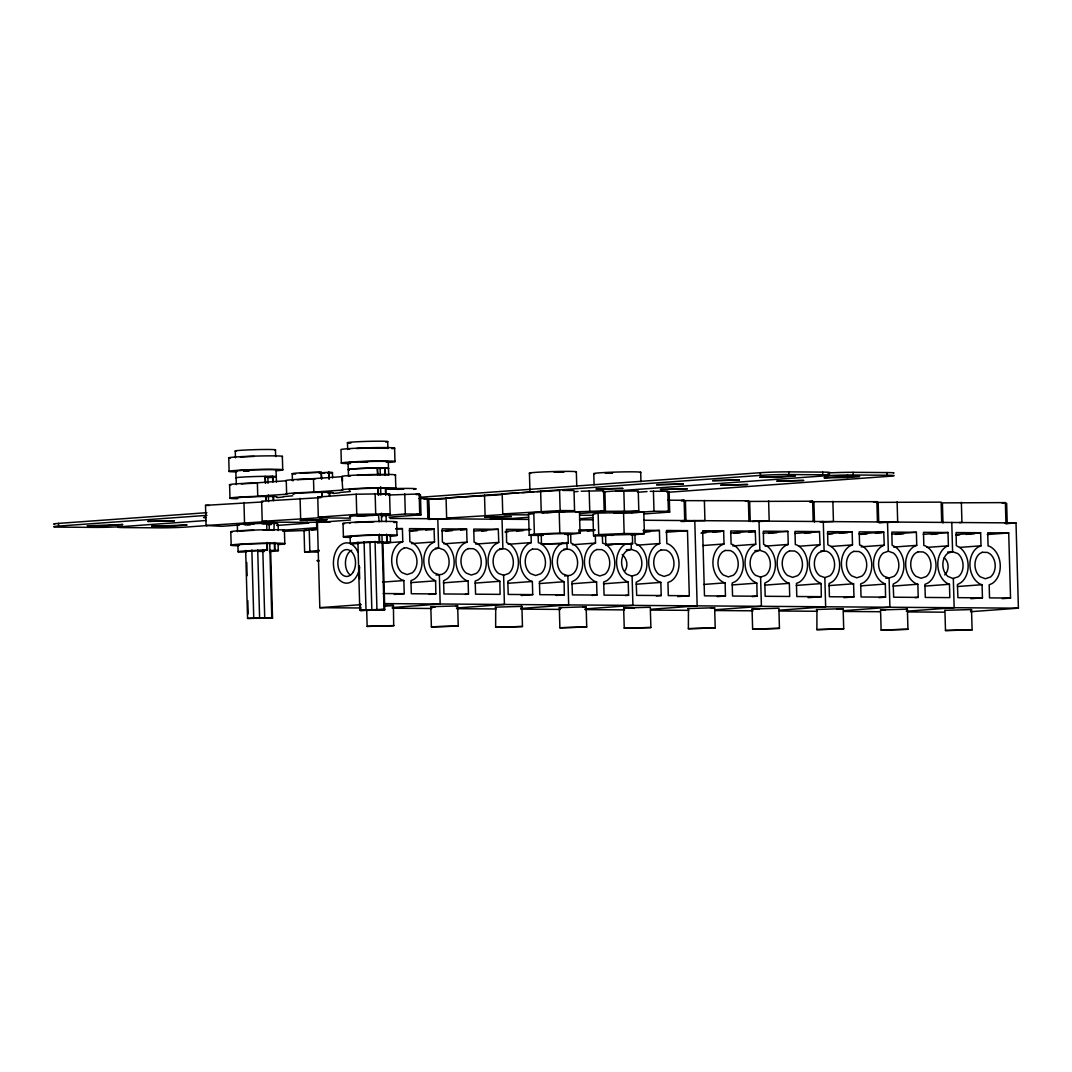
<?xml version="1.0" encoding="UTF-8"?>
<svg xmlns="http://www.w3.org/2000/svg" width="1072" height="1072" viewBox="0 0 1072 1072"><rect width="100%" height="100%" fill="white"/><g stroke="black" fill="none" stroke-linecap="round" stroke-linejoin="round"><path stroke-width="1.5" d="M625.016 570.706C628.5 565.56 626.879 558.405 622.189 554.546M944.727 574.9C949.444 570.331 949.176 562.09 944.244 557.775M244.094 524.664L252.925 523.913M424.003 499.043L427.299 498.56L427.862 518.701M541.213 534.312L541.481 544.067L568.281 543.249L568.013 533.481M568.281 543.249L541.481 544.067M605.546 534.767L605.814 544.536L632.627 543.718L632.346 533.95M632.145 534.459L605.559 535.142L613.037 535.37M632.627 543.718L605.814 544.536M435.848 593.915L411.313 593.741L410.951 580.662L413.993 579.322A20.154 15.155 85.8 0 0 421.979 560.08A20.154 15.155 85.8 0 0 411.3 542.177L409.866 541.775L409.491 528.63L434.026 528.818L434.522 541.909L430.917 543.906A20.154 15.155 85.8 0 0 431.882 578.773L435.607 580.81L435.848 593.915L429.242 594.397M498.761 542.378L495.157 544.362A20.154 15.155 85.8 0 0 496.135 579.242L499.847 581.279L500.101 594.37L475.566 594.196L475.191 581.118L478.246 579.791A20.154 15.155 85.8 0 0 486.232 560.549A20.154 15.155 85.8 0 0 475.553 542.633L474.105 542.231L473.744 529.099L498.279 529.273L498.761 542.378L475.66 544.08M562.894 542.901L559.41 544.831A20.154 15.155 85.8 0 0 560.375 579.697L564.1 581.734L564.341 594.839L556.087 595.442M757.087 596.22L732.551 596.045L732.189 582.967L735.231 581.64A20.154 15.155 85.8 0 0 743.218 562.398A20.154 15.155 85.8 0 0 732.538 544.482L731.091 544.08L730.729 530.948L755.264 531.122L755.747 544.228L752.142 546.211A20.154 15.155 85.8 0 0 753.12 581.091L756.832 583.128L757.087 596.22L752.129 596.595M821.326 596.689L796.791 596.514L796.429 583.436L799.471 582.096A20.154 15.155 85.8 0 0 807.457 562.854A20.154 15.155 85.8 0 0 796.791 544.951L795.344 544.549L794.982 531.404L819.517 531.591L820 544.683L816.395 546.68A20.154 15.155 85.8 0 0 817.373 581.547L821.085 583.583L821.326 596.689L808.127 597.667M885.579 597.144L861.044 596.97L860.682 583.892L863.724 582.565A20.154 15.155 85.8 0 0 871.71 563.323A20.154 15.155 85.8 0 0 861.03 545.407L859.597 545.005L859.221 531.873L883.757 532.047L884.239 545.152L880.635 547.135A20.154 15.155 85.8 0 0 881.613 582.016L885.325 584.052L885.579 597.144L878.973 597.64M366.704 610.906L367.147 626.383L393.692 625.726L393.411 605.452L384.138 606.243M367.147 626.383L393.973 625.579M430.823 606.712L457.664 605.908L458.226 626.048L431.386 626.852L430.823 606.712L435.245 606.966M457.664 605.908L456.203 606.229M431.386 626.852L458.226 626.048M495.076 607.181L521.903 606.377L522.466 626.504L495.639 627.308L495.706 607.301M521.903 606.377L520.456 606.685M495.639 627.308L522.466 626.504M559.316 607.636L586.156 606.832L586.719 626.973L559.879 627.777L559.316 607.636L561.46 607.851M586.156 606.832L582.833 607.315M559.879 627.777L586.719 626.973M687.809 608.561L714.649 607.757L715.212 627.897L688.371 628.701L688.452 608.682M714.649 607.757L711.205 608.239M688.371 628.701L715.212 627.897M752.062 609.03L778.888 608.226L779.451 628.353L752.624 629.157L752.062 609.03L759.365 609.271M752.624 629.157L779.451 628.353M816.315 609.486L843.141 608.682L843.704 628.822L816.877 629.626L816.944 609.606M843.141 608.682L837.031 609.338M816.877 629.626L843.704 628.822M880.554 609.955L907.381 609.151L907.944 629.277L881.117 630.081L880.554 609.955L884.976 610.196M907.381 609.151L905.934 609.459M881.117 630.081L907.944 629.277M395.957 528.536L402.415 528.59L402.777 541.668L399.735 542.995A20.154 15.155 85.8 0 0 391.749 562.237A20.154 15.155 85.8 0 0 402.429 580.153L403.863 580.555L404.238 593.687L394.322 594.424M468.477 594.143L443.942 593.968L443.58 580.81L447.064 578.88A20.154 15.155 85.8 0 0 446.086 544.013L442.374 541.976L442.12 528.871L466.655 529.045L467.03 542.124L463.975 543.464A20.154 15.155 85.8 0 0 455.989 562.706A20.154 15.155 85.8 0 0 466.668 580.609L468.116 581.011L468.477 594.143L465.181 594.397M531.042 534.419L531.27 542.579L528.228 543.919A20.154 15.155 85.8 0 0 520.242 563.162A20.154 15.155 85.8 0 0 530.921 581.078L532.355 581.48L532.73 594.612L521.166 595.469M595.295 534.874L595.523 543.048L592.481 544.388A20.154 15.155 85.8 0 0 584.481 563.631A20.154 15.155 85.8 0 0 595.161 581.533L596.608 581.935L596.97 595.067L592.025 595.442M643.039 530.318L659.401 530.439L659.762 543.504L656.721 544.844A20.154 15.155 85.8 0 0 648.734 564.086A20.154 15.155 85.8 0 0 659.414 582.002L660.848 582.404L661.223 595.536L656.265 595.898M725.463 595.992L704.478 595.844L702.656 530.747L723.654 530.895L724.015 543.973L720.974 545.313A20.154 15.155 85.8 0 0 712.987 564.555A20.154 15.155 85.8 0 0 723.654 582.458L725.101 582.86L725.463 595.992L717.208 596.608M788.255 544.429L785.213 545.769A20.154 15.155 85.8 0 0 777.227 565.011A20.154 15.155 85.8 0 0 787.907 582.927L789.34 583.329L789.716 596.461L765.18 596.287L764.805 583.114L768.302 581.198A20.154 15.155 85.8 0 0 767.324 546.318L763.612 544.281L763.358 531.176L787.893 531.364L788.255 544.429L765.153 546.144M853.955 596.916L829.42 596.742L829.058 583.583L832.542 581.654A20.154 15.155 85.8 0 0 831.564 546.787L827.852 544.75L827.611 531.645L852.146 531.819L852.508 544.898L849.466 546.238A20.154 15.155 85.8 0 0 841.48 565.48A20.154 15.155 85.8 0 0 852.146 583.382L853.593 583.784L853.955 596.916L844.053 597.653M918.208 597.385L893.673 597.211L893.19 584.106L896.795 582.123A20.154 15.155 85.8 0 0 895.817 547.243L892.105 545.206L891.85 532.101L916.386 532.288L916.748 545.353L913.706 546.693A20.154 15.155 85.8 0 0 905.719 565.936A20.154 15.155 85.8 0 0 916.399 583.851L917.846 584.24L918.208 597.385L914.912 597.627M982.448 597.841L957.912 597.667L957.43 584.562L961.035 582.578A20.154 15.155 85.8 0 0 960.07 547.712L956.345 545.675L956.103 532.57L980.639 532.744L981.001 545.822L977.959 547.162A20.154 15.155 85.8 0 0 969.972 566.405A20.154 15.155 85.8 0 0 980.652 584.307L982.086 584.709L982.448 597.841L970.897 598.699M948.385 545.836L946.79 546.358A20.154 15.155 85.8 0 0 937.786 564.756A20.154 15.155 85.8 0 0 947.514 583.557L949.457 584.28L949.819 597.613L925.283 597.439L924.922 584.361L927.963 583.021A20.154 15.155 85.8 0 0 935.95 563.778A20.154 15.155 85.8 0 0 925.283 545.876L923.836 545.474L923.474 532.328L948.01 532.516L948.385 545.836L926.918 547.417M317.178 528.965L304.046 530.506L304.636 551.986L317.098 552.067M304.636 551.986L319.362 550.378M543.209 535.424L529.193 535.317L528.59 513.85L533.789 512.644L579.443 511.733L580.046 533.199L566.914 534.74M631.247 535.196L644.379 533.668L643.79 512.188L598.122 513.099L592.937 514.305L593.54 535.786L605.988 535.879M529.193 535.317L534.379 534.124L559.812 533.065L580.046 533.199M593.54 535.786L598.725 534.58L624.145 533.521L644.379 533.668M623.649 608.012L650.275 607.248L650.892 627.522L624.252 628.286L623.649 608.012L634.262 608.306M624.212 628.138L650.892 627.522M944.874 610.316L971.513 609.566L972.116 629.84L945.491 630.591L944.928 610.464M970.696 609.861L971.554 609.7M945.437 630.457L972.116 629.84M502.044 519.237L502.862 548.435L497.85 550.191A13.44 10.104 85.8 0 0 498.493 573.44L503.612 575.275L508.624 573.52A13.44 10.104 85.8 0 0 507.967 550.271L505.488 548.904L499.552 548.676M888.34 551.209L883.328 552.964A13.44 10.104 85.8 0 0 883.985 576.213L889.09 578.049L894.102 576.294A13.44 10.104 85.8 0 0 893.445 553.045L888.34 551.209L887.522 522.01L879.268 522.613M752.423 521.568L759.03 521.086L759.847 550.284L754.835 552.04A13.44 10.104 85.8 0 0 755.492 575.289L760.597 577.125L765.609 575.369A13.44 10.104 85.8 0 0 764.952 552.12L759.847 550.284L754.862 550.646M819.973 521.796L823.283 521.541L824.1 550.74L819.088 552.509A13.44 10.104 85.8 0 0 819.732 575.758L824.837 577.594L829.849 575.825A13.44 10.104 85.8 0 0 829.205 552.576L826.726 551.222L820.79 550.981M270.64 524.02L267.652 524.355M268.174 477.214L265.668 477.134M357.177 516.168L390.128 513.877L389.565 493.736L356.199 494.219L317.754 497.06L318.317 517.186L322.659 517.575L262.198 521.34L261.635 501.2L320.984 497.609M382.141 515.846L405.31 513.984L419.728 514.091L419.165 493.951L388.814 495.023M245.689 551.33L267.437 550.191L267.223 542.445M357.927 543.008L379.676 541.883L379.461 534.137M318.009 551.021L316.669 551.33L318.907 551.531M318.263 560.348L316.923 560.656L319.175 560.857M745.321 501.093L748.39 500.758L748.953 520.898M245.662 550.432L247.565 618.41L271.792 617.673L269.715 543.062M270.64 550.11L272.529 618.088L247.565 618.41M357.901 542.137L359.803 610.129L384.031 609.378L381.94 534.767M382.878 541.816L384.768 609.807L360.54 610.544L360.353 603.911M631.167 542.914L631.354 549.413L626.691 550.861A13.44 10.104 85.8 0 0 626.638 574.083L631.703 576.187L637.116 574.445A13.44 10.104 85.8 0 0 636.46 551.196L631.354 549.413L626.37 549.762M951.775 522.466L952.593 551.732L947.929 553.179A13.44 10.104 85.8 0 0 947.876 576.401L952.941 578.505L958.341 576.749A13.44 10.104 85.8 0 0 957.698 553.5L952.593 551.732L947.608 552.08M204.993 517.227L203.653 517.535L205.904 517.722M543.866 512.724L541.963 512.898L553.112 512.269M300.281 473.261L319.979 472.31M266.231 477.388L268.281 477.201M322.458 473.234L324.816 472.993L318.974 472.953L329.077 472.243L329.265 478.956M419.165 493.951L415.882 494.433L420.438 494.674L421.001 514.815L388.975 517.173M262.921 501.924L205.516 505.341L206.079 525.481L266.767 521.582L262.198 521.34M357.606 516.101L362.175 515.766M267.544 524.396L269.916 524.154L266.982 524.141M330.323 521.917L307.49 522.372L304.207 522.855L308.776 523.109L276.737 525.468M419.728 514.091L416.445 514.573L421.001 514.815M500.838 494.728L446.073 497.984L446.635 518.124L507.096 514.372L502.755 513.97L502.192 493.844L559.584 490.427L560.147 510.553L502.755 513.97M704.384 500.436L704.934 520.577L681.417 520.912L684.7 520.429L684.137 500.302L681.082 500.637L748.39 500.758M489.984 519.33L515.444 518.821L512.161 519.304M581.212 491.231L603.603 490.735L604.166 510.875L600.869 511.357L638.818 511.116L638.255 490.989L615.77 491.284M650.235 491.338L667.843 491.204L668.405 511.331L665.122 511.813L669.692 512.068L669.129 491.927L666.811 491.887M813.192 521.354L812.643 501.227L809.347 501.709L876.883 501.683L877.445 521.823M876.883 501.683L873.6 502.165L874.283 502.286M564.743 534.338C583.784 533.079 530.814 533.869 543.464 534.874M1005.938 522.747L1005.375 502.607L1002.092 503.09L1006.662 503.331L1007.224 523.471L1004.906 523.431M554.13 472.216L564.046 471.908L559.276 472.256M395.474 489.154L403.836 488.953L397.457 489.422M244.188 471.184L249.294 470.809L243.438 470.755L249.629 470.3M265.307 476.919L272.958 476.383L273.105 481.757M379.97 468.451L385.183 468.102A20.154 0.804 -1.6 0 1 388.225 468.625M230.989 485.08A26.88 1.072 -1.6 0 1 254.6 482.99L286.264 480.779L286.639 494.205L254.975 496.416A26.88 1.072 -1.6 0 0 231.726 497.743A26.88 1.072 -1.6 0 0 237.421 498.721M286.264 480.779L285.715 480.685A26.88 1.072 -1.6 0 1 310.719 478.849L342.383 476.638L342.504 481.114M286.639 494.205L286.09 494.112A26.88 1.072 -1.6 0 1 311.094 492.262L342.759 490.065L341.834 476.544A26.88 1.072 -1.6 0 1 370.349 474.601A26.88 1.072 -1.6 0 1 395.005 475.204M292.669 495.813L283.584 496.617A26.88 1.072 -1.6 0 1 277.018 497.582M350.397 491.552L339.703 492.477A26.88 1.072 -1.6 0 1 333.137 493.442M378.429 494.567L389.565 493.736M574.833 491.7L578.022 491.458M637.492 492.276L647.046 491.566M318.317 517.186L356.762 514.346L390.128 513.877M239.311 525.012L221.783 526.312L206.079 525.481M247.552 524.757L250.794 524.53L244.939 524.476L254.051 524.047M261.836 523.712L266.687 523.35L266.874 530.064L274.003 530.104L274.164 523.404A20.154 0.804 -1.6 0 1 277.192 523.927M374.074 515.391L363.368 515.712M267.317 523.873L273.816 523.391M381.176 515.444L386.389 515.083A20.154 0.804 -1.6 0 1 389.766 515.391M350.477 520.027L317.433 522.453L319.818 607.69L360.996 607.985M283.088 530.198L316.722 527.719L316.548 521.528M429.55 519.384L437.791 518.781L438.609 547.966L443.728 549.802A13.44 10.104 85.8 0 1 444.371 573.051L441.972 574.378L436.036 575.061M306.726 530.439L282.767 531.31M311.51 530.091L316.294 529.742M558.646 511.84L574.565 510.661L574.002 490.52L562.787 490.44M575.396 511.826L604.166 510.875M510.875 518.58L528.496 517.28M579.818 513.488L605.439 511.599L604.876 491.458M395.809 529.072L402.415 528.59M638.818 511.116L613.841 512.872M631.676 512.885L653.987 511.237L668.405 511.331M409.276 530.64L434.026 528.818M410.764 531.189L417.37 530.694M425.624 530.091L432.217 529.608M579.939 518.687L592.749 517.749M644.058 513.957L669.692 512.068M810.713 502.178L813.916 501.951L814.479 522.077M441.905 530.881L466.655 529.045M445.684 531.176L452.29 530.68M460.545 530.077L465.489 529.702M473.516 531.109L498.279 529.273M481.609 531.163L486.567 530.801M506.145 531.337L530.908 529.514L506.373 529.327L506.614 542.432L510.339 544.469A20.154 15.155 85.8 0 1 511.304 579.349L507.82 581.265L508.195 594.437L532.73 594.612M504.979 531.993L508.275 531.752M516.53 531.149L523.136 530.653M246.681 551.732L241.441 552.08A20.154 0.804 -1.6 0 1 242.996 551.062A20.154 0.804 -1.6 0 1 267.049 550.191L267.437 550.191M358.919 543.41L353.68 543.772A20.154 0.804 -1.6 0 1 355.234 542.74A20.154 0.804 -1.6 0 1 379.287 541.869L379.676 541.883M351.16 536.938A20.154 0.804 -1.6 0 1 356.909 535.906A20.154 0.804 -1.6 0 1 379.099 535.169L386.952 535.223L387.139 541.936L377.049 542.646L379.97 542.673M269.688 550.606L274.914 550.244L274.727 543.531L266.861 543.477A20.154 0.804 -1.6 0 0 244.671 544.214A20.154 0.804 -1.6 0 0 238.922 545.246M381.431 543.236L402.777 541.668M681.176 521.515L684.378 521.273M683.226 521.474L694.79 520.617L697.162 605.854L650.945 609.271M411.527 543.611L434.522 541.909M578.652 531.189L595.148 529.97L578.8 529.849M587.376 531.122L593.982 530.627M443.915 543.826L467.03 542.124M644.54 531.524L659.401 530.439M643.374 532.194L649.98 531.699M435.286 548.221L438.609 547.966L433.597 549.735A13.44 10.104 85.8 0 0 434.254 572.984L439.359 574.82L440.177 604.005L392.312 607.543M666.02 532.221L687.474 530.64L689.296 595.737L677.745 596.595M508.168 544.295L531.27 542.579M702.187 532.476L723.654 530.895M541.548 544.429L546.506 544.053M701.021 533.146L705.979 532.771M712.572 532.288L720.826 531.672M572.408 544.75L595.523 543.048M730.514 532.958L755.264 531.122M733.65 533.374L740.256 532.891M748.511 532.275L755.103 531.792M763.143 533.186L787.893 531.364M605.693 545.099L612.286 544.616M768.57 533.36L776.825 532.744M563.805 549.132L569.741 549.373L572.22 550.727A13.44 10.104 85.8 0 1 572.863 573.976L570.465 575.302L564.555 575.986M636.781 545.206L659.762 543.504M794.754 533.414L819.517 531.591M804.496 533.347L811.102 532.864M827.383 533.655L852.146 531.819M827.865 534.191L832.81 533.816M839.416 533.333L847.671 532.73M859.007 533.883L883.757 532.047M702.669 545.554L724.015 543.973M860.494 534.419L867.101 533.936M875.355 533.32L881.948 532.838M1006.112 523.672L1016.015 522.935L1018.4 608.172L970.535 611.71M732.766 545.929L755.747 544.228M891.636 534.111L916.386 532.288M895.415 534.405L903.669 533.802M923.247 534.338L948.01 532.516M931.34 534.392L937.946 533.91M955.876 534.58L980.639 532.744M798.546 546.278L820 544.683M956.358 535.116L959.654 534.874M966.261 534.379L974.515 533.776M987.258 534.526L1008.712 532.945L1010.534 598.042L1002.28 598.658M831.055 546.479L852.508 544.898M382.516 582.123L403.863 580.555M861.138 546.854L884.239 545.152M410.978 582.632L435.607 580.81M893.646 547.068L916.748 545.353M443.352 582.846L468.116 581.011M475.097 583.101L499.847 581.279M959.654 547.403L981.001 545.822M507.605 583.302L532.355 581.48M539.337 583.57L564.1 581.734M571.845 583.771L596.608 581.935M603.456 583.811L628.219 581.975L628.594 595.295L625.284 595.55M319.818 607.69L361.076 604.648M636.219 584.213L660.848 582.404M703.755 584.441L725.101 582.86M360.54 610.544L365.659 610.169L359.803 610.129M271.792 617.673L266.687 618.048L272.529 618.088M384.031 609.378L378.925 609.767L384.768 609.807M732.203 584.937L756.832 583.128M456.565 608.012L504.43 604.474L503.612 575.275M764.591 585.151L789.34 583.329M885.794 578.29L889.09 578.049L889.907 607.248L843.691 610.665M796.322 585.419L821.085 583.583M828.83 585.607L853.593 583.784M520.804 608.467L568.669 604.93L567.852 575.744L562.746 573.909A13.44 10.104 85.8 0 1 562.103 550.66L567.101 548.891L566.927 542.405M860.575 585.875L885.325 584.052M585.057 608.936L632.922 605.399L632.105 576.146M893.083 586.076L917.846 584.24M924.694 586.116L949.457 584.28M957.457 586.531L982.086 584.709M715.198 609.74L761.415 606.323L760.597 577.125M779.451 610.196L825.654 606.779L824.837 577.594M906.282 611.241L954.147 607.703L953.33 578.451M54.645 524.275A20.154 0.791 -1.6 0 1 58.491 523.391L206.869 512.684M420.264 497.274L760.356 472.712A20.154 0.791 -1.6 0 1 788.791 471.868L822.72 472.109A20.154 0.791 -1.6 0 1 827.584 472.926M58.491 523.391L58.571 526.084L206.936 515.364M427.004 499.472L518.701 492.852M522.024 492.611L533.695 491.767M537.032 491.525L760.437 475.392A20.154 0.791 -1.6 0 1 788.858 474.548L822.787 474.789A20.154 0.791 -1.6 0 1 824.743 475.861A20.154 0.791 -1.6 0 1 853.178 475.003L887.107 475.244A20.154 0.791 -1.6 0 1 889.05 476.316L667.333 492.329M58.571 526.084A20.154 0.791 -1.6 0 0 60.555 527.143L94.457 527.384A20.154 0.791 -1.6 0 0 122.878 526.54L206.239 520.523M603.013 491.874L824.743 475.861M847.523 477.522L859.623 476.41L841.868 476.437L823.993 477.844L847.523 477.522L847.456 474.842M207.191 525.548L187.185 526.995A20.154 0.791 -1.6 0 1 158.763 527.839L124.875 527.598A20.154 0.791 -1.6 0 1 122.878 526.54M812.643 501.227L747.358 501.441M941.698 522.278L941.136 502.138L875.851 502.366M1005.375 502.607L942.409 502.875L942.971 523.002M959.293 522.587L961.932 522.426L961.37 502.286M360.674 462.072L367.709 462.059M444.719 498.882L428.398 499.297L428.961 519.424M546.479 512.55L552.268 512.309M614.015 512.858L631.756 512.845M435.205 519.371L451.205 518.366L446.635 518.124M757.636 521.541L769.187 521.032L768.624 500.905M820.723 522.024L833.44 521.501L832.877 501.361M357.418 475.365A20.154 0.804 -1.6 0 1 377.518 474.749L385.371 474.802A20.154 0.804 -1.6 0 1 388.747 475.11L388.265 461.697M349.954 489.944A20.154 0.804 -1.6 0 1 355.703 488.912A20.154 0.804 -1.6 0 1 377.893 488.175L385.746 488.229A20.154 0.804 -1.6 0 1 387.113 489.006M293.835 494.085A20.154 0.804 -1.6 0 1 299.584 493.053A20.154 0.804 -1.6 0 1 321.774 492.316L329.64 492.37A20.154 0.804 -1.6 0 1 332.668 492.892M237.716 498.225A20.154 0.804 -1.6 0 1 243.465 497.207A20.154 0.804 -1.6 0 1 265.655 496.47L273.521 496.524A20.154 0.804 -1.6 0 1 276.549 497.046M263.203 523.645L270.814 523.873M386.108 605.198L393.411 605.452M349.392 469.804A20.154 0.804 -1.6 0 1 355.14 468.772A20.154 0.804 -1.6 0 1 377.331 468.035L377.907 474.749M828.616 472.926A20.154 0.791 -1.6 0 1 853.098 472.323L887.026 472.564A20.154 0.791 -1.6 0 1 893.566 473.141M612.447 473.127L605.171 473.074L612.608 472.765M295.604 474.079A20.154 0.804 -1.6 0 1 297.158 473.047A20.154 0.804 -1.6 0 1 321.211 472.189L321.788 478.903M419.139 498.507L427.299 498.56M667.843 500.182L684.137 500.302M560.147 510.553L574.565 510.661M528.59 513.85L533.266 513.877M504.028 514.707L528.483 514.882M579.684 515.243L592.722 515.337M319.603 517.91L350.571 518.138M390.02 518.433L528.456 519.424M579.47 519.799L592.749 519.773M643.723 520.255L1016.015 522.935M263.484 522.064L307.49 522.372M266.687 523.35L266.298 523.35A20.154 0.804 -1.6 0 0 244.108 524.087A20.154 0.804 -1.6 0 0 238.359 525.119M687.474 530.64L666.489 530.479L666.851 543.625L668.285 544.027A20.154 15.155 85.8 0 1 678.965 561.929A20.154 15.155 85.8 0 1 670.978 581.171L667.936 582.511L668.298 595.59L689.296 595.737M1008.712 532.945L987.714 532.797L988.089 545.929L989.523 546.331A20.154 15.155 85.8 0 1 1000.203 564.247A20.154 15.155 85.8 0 1 992.216 583.49L989.175 584.816L989.536 597.895L1010.534 598.042M266.874 530.064L266.486 530.064A20.154 0.804 -1.6 0 0 263.216 530.104M258.62 551.423L264.476 551.464M383.24 593.54L404.238 593.687M564.341 594.839L539.806 594.665L539.444 581.587L542.486 580.247A20.154 15.155 85.8 0 0 550.472 561.004A20.154 15.155 85.8 0 0 539.792 543.102L538.358 542.7L538.131 534.486M596.97 595.067L572.435 594.893L571.952 581.788L575.557 579.805A20.154 15.155 85.8 0 0 574.579 544.938L570.867 542.901L570.706 534.714M628.594 595.295L604.059 595.121L603.683 582.042L606.739 580.716A20.154 15.155 85.8 0 0 614.725 561.473A20.154 15.155 85.8 0 0 604.045 543.558L602.598 543.156L602.37 534.955M661.223 595.536L636.688 595.362L636.205 582.257L639.796 580.274A20.154 15.155 85.8 0 0 638.832 545.393L635.106 543.357L634.959 535.169M384.165 603.603L1018.4 608.172M392.298 608.213L431.828 608.494M456.538 608.682L496.081 608.963M520.791 609.137L560.334 609.419M585.044 609.606L624.574 609.888M650.932 610.075L688.827 610.343M715.185 610.531L753.067 610.812M779.424 611L817.32 611.268M843.677 611.455L879.911 611.723M907.917 611.924L944.164 612.179M377.183 468.37L380.091 468.437L380.279 475.07M264.945 476.665L267.853 476.732L268.04 483.365M317.754 497.06L321.627 497.18M205.516 505.341L209.402 505.475M628.219 581.975L626.289 581.252A20.154 15.155 85.8 0 1 616.547 562.452A20.154 15.155 85.8 0 1 625.552 544.053M897.117 501.83L897.679 521.957L888.474 522.399L878.732 522.546L878.169 502.406M887.026 472.564L887.107 475.244M853.098 472.323L853.178 475.003M822.72 472.109L822.787 474.789M788.791 471.868L788.858 474.548M760.356 472.712L760.437 475.392M749.676 501.482L750.226 521.622M685.423 501.026L685.986 521.153M653.424 491.097L653.987 511.237M640.694 472.27L640.962 481.784M623.837 490.882L624.4 511.022M623.542 512.041L624.145 533.521M598.122 513.099L598.725 534.58M593.781 473.703L594.089 484.799M589.185 490.641L589.747 510.768M576.347 471.801L576.749 486.072M559.209 511.585L559.812 533.065M540.636 491.003L541.199 511.143M533.789 512.644L534.379 534.124M529.434 473.234L529.93 490.681M484.517 495.143L485.08 515.284M428.572 499.284L429.135 519.424M404.747 493.844L405.31 513.984M394.59 448.069L394.965 461.496M395.447 474.909L395.823 488.323M396.653 521.89L397.029 535.317M387.702 441.557L387.89 448.27M390.329 535.518L390.516 542.231M385.183 468.102L385.371 474.802M385.746 488.229L385.933 494.942M384.848 468.089L385.036 474.802M385.411 488.229L385.598 494.929M386.054 515.083L386.242 521.796M386.59 534.178L386.804 541.923M382.088 513.635L382.181 516.945M380.6 486.688L380.841 494.969M381.351 513.207L381.578 521.501M378.282 488.175L378.47 494.889M379.113 521.742L378.537 515.029A20.154 0.804 -1.6 0 0 356.346 515.766A20.154 0.804 -1.6 0 0 350.598 516.798M377.331 468.035L377.518 474.749M377.893 488.175L378.081 494.889M379.099 535.169L379.287 541.869M375.146 493.643L375.709 513.769M375.053 541.347L376.942 609.338M369.934 541.722L371.837 609.713M364.091 541.682L365.994 609.673M359.294 565.775L359.669 579.041M356.199 494.219L356.762 514.346M347.489 442.79L347.676 449.503A20.154 0.804 -1.6 0 1 349.7 449.034M348.052 462.93L348.534 476.343A20.154 0.804 -1.6 0 1 350.557 475.874M350.115 536.75L350.303 543.464M341.352 463.131L340.976 449.704A26.88 1.072 -1.6 0 1 372.976 447.681A26.88 1.072 -1.6 0 1 391.91 448.686M343.04 523.538L343.415 536.965M332.441 472.538L332.588 477.911M329.64 492.37L329.747 496.403M328.729 472.229L328.916 478.943M329.292 492.37L329.399 496.39M322.163 492.316L322.283 496.349M321.211 472.189L321.399 478.903M321.774 492.316L321.895 496.349M313.493 478.769L313.868 492.195M309.232 529.3L309.835 550.78M300.08 498.359L300.642 518.5M292.241 473.77L292.428 480.484M282.351 456.364L282.727 469.777M284.415 530.211L284.79 543.638M278.104 524.369L278.278 530.56M275.464 449.851L275.651 456.565M276.027 469.992L276.482 482.052M278.09 543.839L278.278 550.552M273.521 496.524L273.628 500.544M272.61 476.383L272.757 481.743M273.172 496.51L273.293 500.544M274.352 542.499L274.566 550.244M268.362 494.969L268.549 501.602M269.152 523.163L269.34 529.796M265.668 483.043L265.092 476.33L265.28 483.043M265.655 496.47L265.776 500.49M266.861 543.477L267.049 550.191M262.814 549.641L264.717 617.619M257.374 482.923L257.749 496.336M257.709 550.016L259.598 617.995M251.853 549.976L253.756 617.954M246.734 562.452L247.109 575.718M247.793 600.588L248.168 613.854M243.96 502.513L244.523 522.64M236.121 477.924L236.309 484.624M235.264 451.084L235.451 457.798M235.827 471.211L236.014 477.924A20.154 0.804 -1.6 0 1 257.387 476.464A20.154 0.804 -1.6 0 1 275.879 476.919M237.327 524.932L237.515 531.645M237.89 545.072L238.078 551.785M229.609 484.839L229.984 498.252M228.751 457.999L229.127 471.425M230.802 531.846L231.177 545.273M266.084 496.47L266.178 500.49M271.39 524.516A20.154 0.804 -1.6 0 1 268.657 524.677M274.727 543.531A20.154 0.804 -1.6 0 1 277.755 544.053M239.525 531.176A20.154 0.804 -1.6 0 1 253.649 530.345M274.914 550.244A20.154 0.804 -1.6 0 1 269.407 551.531M238.627 545.742A26.88 1.072 -1.6 0 1 238.815 544.228A26.88 1.072 -1.6 0 1 276.241 543.156A26.88 1.072 -1.6 0 1 278.224 544.603M232.195 532.087A26.88 1.072 -1.6 0 1 255.806 530.01A26.88 1.072 -1.6 0 1 283.973 530.506M236.296 451.258A20.154 0.804 -1.6 0 1 254.01 449.691A20.154 0.804 -1.6 0 1 275.129 450.066M236.858 471.399A20.154 0.804 -1.6 0 1 254.573 469.831A20.154 0.804 -1.6 0 1 275.692 470.206M240.369 457.074A20.154 0.804 -1.6 0 1 254.198 456.404M236.564 471.894A26.88 1.072 -1.6 0 1 236.751 470.38A26.88 1.072 -1.6 0 1 274.177 469.295A26.88 1.072 -1.6 0 1 276.161 470.742M274.204 477.161A20.154 0.804 -1.6 0 1 268.75 477.589M230.132 458.24A26.88 1.072 -1.6 0 1 253.742 456.149A26.88 1.072 -1.6 0 1 281.909 456.645M386.952 535.223A20.154 0.804 -1.6 0 1 389.994 535.745M349.74 523.324A20.154 0.804 -1.6 0 1 350.075 523.109M354.671 522.6A20.154 0.804 -1.6 0 1 373.739 521.809M387.139 541.936A20.154 0.804 -1.6 0 1 381.645 543.209M350.852 537.42A26.88 1.072 -1.6 0 1 351.053 535.92A26.88 1.072 -1.6 0 1 388.479 534.834A26.88 1.072 -1.6 0 1 390.463 536.281M344.42 523.779A26.88 1.072 -1.6 0 1 371.555 521.595A26.88 1.072 -1.6 0 1 393.973 522.52M350.866 443.098A20.154 0.804 -1.6 0 1 366.249 441.409A20.154 0.804 -1.6 0 1 385.692 442.026M356.561 448.525A20.154 0.804 -1.6 0 1 378.952 447.908A20.154 0.804 -1.6 0 1 387.555 448.498M349.097 463.104A20.154 0.804 -1.6 0 1 369.438 461.469A20.154 0.804 -1.6 0 1 386.255 462.166M350.49 463.613A26.88 1.072 -1.6 0 1 347.931 462.166A26.88 1.072 -1.6 0 1 385.84 461A26.88 1.072 -1.6 0 1 388.399 462.461M349.284 469.817A20.154 0.804 -1.6 0 1 366.986 468.25A20.154 0.804 -1.6 0 1 388.118 468.625M388.278 495.063A20.154 0.804 -1.6 0 1 388.975 495.465M342.209 489.971A26.88 1.072 -1.6 0 1 377.599 487.881A26.88 1.072 -1.6 0 1 389.257 489.288M329.077 472.243A20.154 0.804 -1.6 0 1 327.509 473.261M293.46 480.658A20.154 0.804 -1.6 0 1 292.75 480.269M297.346 479.76A20.154 0.804 -1.6 0 1 315.128 478.996M330.993 493.147A20.154 0.804 -1.6 0 1 328.072 493.401M241.227 483.901A20.154 0.804 -1.6 0 1 255.056 483.244M530.653 473.449A23.517 0.938 -1.6 0 1 551.316 471.626A23.517 0.938 -1.6 0 1 575.959 472.055M594.987 473.904A23.517 0.938 -1.6 0 1 615.65 472.082A23.517 0.938 -1.6 0 1 640.306 472.524M388.051 488.778A23.517 0.938 -1.6 0 1 411.3 488.47A23.517 0.938 -1.6 0 1 413.779 489.395M350.088 574.94A13.44 8.844 -89.6 0 1 345.465 561.795A13.44 8.844 -89.6 0 1 351.723 550.217M359.629 567.262A20.154 13.266 -89.6 0 1 340.534 580.93A20.154 13.266 -89.6 0 1 336.916 549.454A20.154 13.266 -89.6 0 1 357.874 552.093M300.334 520.416L326.933 519.732L300.334 520.416M484.772 517.2L511.371 516.516L484.772 517.2M87.368 525.803L104.909 525.923L122.784 524.503L87.368 525.803M147.829 521.434L174.414 520.778L147.829 521.434M151.688 526.258L169.229 526.379L187.091 524.958L151.688 526.258M596.179 489.073L622.765 488.417L596.179 489.073M656.64 484.705L683.226 484.048L656.64 484.705M660.499 489.529L687.085 488.872L660.499 489.529M712.679 480.658L739.265 480.001L712.679 480.658M720.947 485.16L747.532 484.504L720.947 485.16M759.901 477.254L777.441 477.375L795.317 475.955L759.901 477.254M776.999 481.114L803.585 480.457L776.999 481.114M404.01 548.127L401.598 549.413A13.44 10.104 85.8 0 0 402.013 572.662L407.105 574.579L412.13 572.904A13.44 10.104 85.8 0 0 411.715 549.668L406.623 547.738L404.01 548.127M468.263 548.596L465.838 549.869A13.44 10.104 85.8 0 0 466.253 573.118L471.345 575.048L476.383 573.373A13.44 10.104 85.8 0 0 475.968 550.124L473.502 548.73L468.263 548.596M532.503 549.052L530.091 550.338A13.44 10.104 85.8 0 0 530.506 573.587L535.598 575.503L540.623 573.828A13.44 10.104 85.8 0 0 540.208 550.593L537.742 549.186L532.503 549.052M596.756 549.521L594.33 550.794A13.44 10.104 85.8 0 0 594.746 574.043L599.851 575.972L604.876 574.297A13.44 10.104 85.8 0 0 604.461 551.048L601.995 549.655L596.756 549.521M660.995 549.976L658.583 551.263A13.44 10.104 85.8 0 0 658.999 574.512L664.091 576.428L669.116 574.753A13.44 10.104 85.8 0 0 668.7 551.517L666.235 550.11L660.995 549.976M725.248 550.445L722.823 551.718A13.44 10.104 85.8 0 0 723.252 574.967L728.344 576.897L733.369 575.222A13.44 10.104 85.8 0 0 732.953 551.973L730.488 550.579L725.248 550.445M789.488 550.901L787.076 552.187A13.44 10.104 85.8 0 0 787.491 575.436L792.583 577.352L797.608 575.677A13.44 10.104 85.8 0 0 797.193 552.442L794.727 551.035L789.488 550.901M853.741 551.37L851.329 552.643A13.44 10.104 85.8 0 0 851.744 575.892L856.836 577.821L861.861 576.146A13.44 10.104 85.8 0 0 861.446 552.897L858.98 551.504L853.741 551.37M917.98 551.825L915.568 553.112A13.44 10.104 85.8 0 0 915.984 576.361L921.076 578.277L926.114 576.602A13.44 10.104 85.8 0 0 925.685 553.366L923.22 551.959L917.98 551.825M982.233 552.294L979.821 553.567A13.44 10.104 85.8 0 0 980.237 576.816L985.329 578.746L990.354 577.071A13.44 10.104 85.8 0 0 989.938 553.822L987.473 552.428L982.233 552.294M353.13 572.153A13.44 8.844 -89.6 0 0 348.708 549.909A13.44 8.844 -89.6 0 0 338.216 566.954A13.44 8.844 -89.6 0 0 353.13 572.153"/></g></svg>
